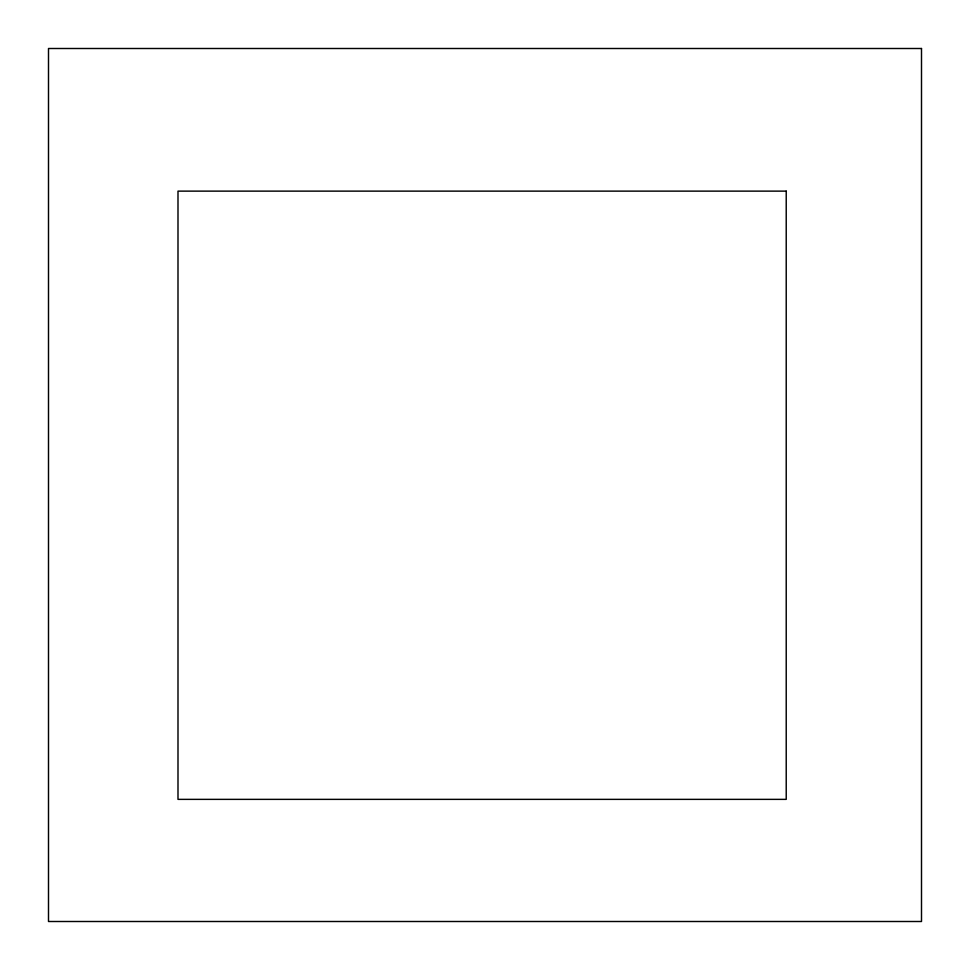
<?xml version="1.0" encoding="UTF-8"?>
<svg xmlns="http://www.w3.org/2000/svg" width="970" height="970" viewBox="0 0 970 970"><rect width="100%" height="100%" fill="white"/><g stroke="black" fill="none" stroke-linecap="round" stroke-linejoin="round"><path stroke-width="1.45" d="M921.5 48.5L48.5 48.5L48.5 921.5L921.5 921.5L921.5 48.5M786.221 191.126L177.995 191.126L177.995 799.365L786.221 799.365L786.221 191.126"/></g></svg>
